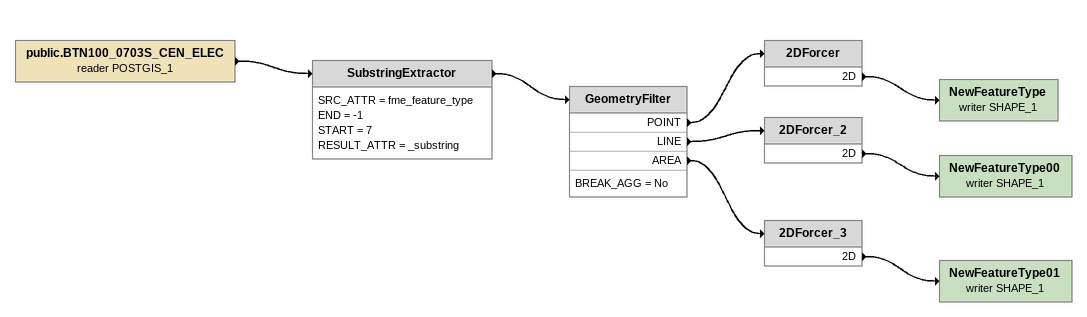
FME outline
public.BTN100_0703S_CEN_ELEC (reader POSTGIS_1)
    -> SubstringExtractor
SubstringExtractor
    SRC_ATTR = fme_feature_type
    END = -1
    START = 7
    RESULT_ATTR = _substring
    -> GeometryFilter
GeometryFilter
    BREAK_AGG = No
    POINT -> 2DForcer
    LINE -> 2DForcer_2
    AREA -> 2DForcer_3
2DForcer
    2D -> NewFeatureType (writer SHAPE_1)
NewFeatureType (writer SHAPE_1)
2DForcer_2
    2D -> NewFeatureType00 (writer SHAPE_1)
NewFeatureType00 (writer SHAPE_1)
2DForcer_3
    2D -> NewFeatureType01 (writer SHAPE_1)
NewFeatureType01 (writer SHAPE_1)
